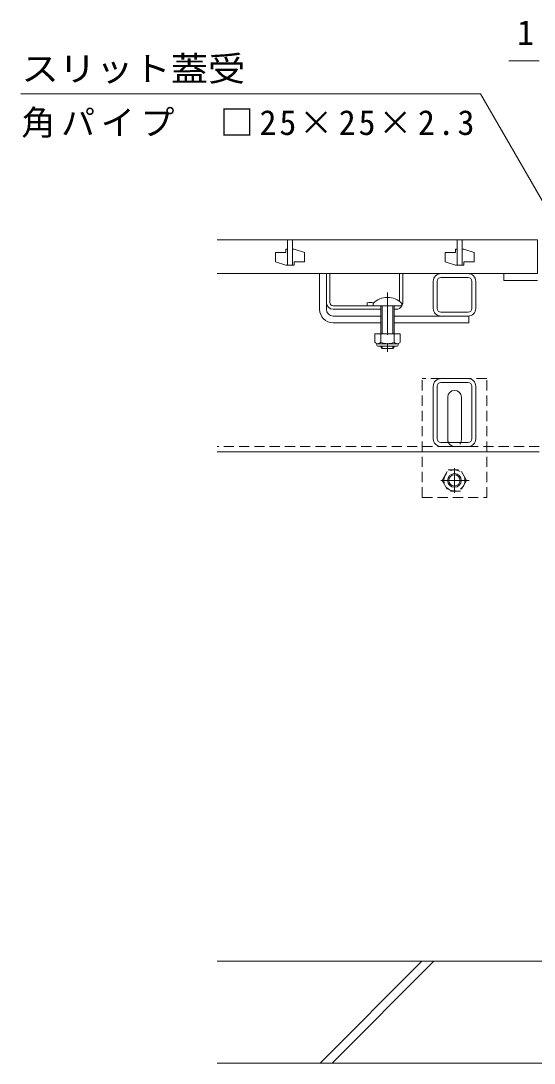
# Model space of a CAD drawing. Units: millimetres at full size, sheet at 1:5; details may follow other scales. Extents: x -1741 to 1924, y -1327 to 1336.
# Drawn here: x -1586 to -1283, y -1086 to -472 of the extents above; entities that cross this region are included whole.
import ezdxf
from ezdxf.enums import TextEntityAlignment as Align

# ---------------------------------------------------------------- set-up
doc = ezdxf.new("R2010")
doc.units = ezdxf.units.MM
doc.header["$LTSCALE"] = 5
doc.linetypes.add('CHAIN1', pattern=[8, 5, -1, 1, -1])
doc.linetypes.add('DASHED1', pattern=[1.8, 1.2, -0.6])
for name, color, linetype, lineweight in [('4-0_OUTLINE-0', 7, 'Continuous', 5), ('4-2_A_避難通路', 3, 'Continuous', 5), ('4-4_0108_天井情報・�', 7, 'Continuous', 5), ('4-5_0055_アルミ建具_', 7, 'Continuous', 5), ('4-F_10ﾎﾞﾙﾄ__1', 6, 'Continuous', 5)]:
    doc.layers.add(name, color=color, linetype=linetype, lineweight=lineweight)
doc.styles.add('ＭＳ ゴシック', font='')
doc.styles.get('ＭＳ ゴシック').set_extended_font_data('MS Gothic')

msp = doc.modelspace()

# ---------------------------------------------------------------- linework, layer by layer
at = {"layer": '4-0_OUTLINE-0'}
for p, q in [((-1409.714, -642.243), (-1409.714, -621.243)), ((-1405.714, -638.243), (-1405.714, -621.179)), ((-1403.714, -638.243), (-1403.714, -621.243)), ((-1362.714, -637.496), (-1362.714, -621.243)), ((-1360.714, -638.243), (-1360.714, -621.243)), ((-1342.714, -641.743), (-1342.714, -625.743)), ((-1340.414, -641.743), (-1340.414, -625.743)), ((-1338.214, -621.243), (-1322.214, -621.243)), ((-1338.214, -623.543), (-1322.214, -623.543)), ((-1320.014, -641.743), (-1320.014, -625.743)), ((-1317.714, -641.743), (-1317.714, -625.743)), ((-1405.714, -642.243), (-1405.714, -638.243)), ((-1381.714, -638.441), (-1381.714, -640.243)), ((-1401.714, -640.243), (-1378.214, -640.243)), ((-1373.714, -642.243), (-1401.714, -642.243)), ((-1364.714, -642.243), (-1365.714, -642.243)), ((-1322.214, -643.943), (-1338.214, -643.943)), ((-1401.714, -646.243), (-1373.714, -646.243)), ((-1401.714, -650.243), (-1373.714, -650.243)), ((-1321.714, -646.243), (-1365.714, -646.243)), ((-1365.714, -650.243), (-1321.714, -650.243)), ((-1321.714, -646.243), (-1321.714, -650.243)), ((-1342.714, -718.543), (-1342.714, -687.543)), ((-1340.414, -718.543), (-1340.414, -687.543)), ((-1338.214, -683.043), (-1322.214, -683.043)), ((-1338.214, -685.343), (-1322.214, -685.343)), ((-1320.014, -718.543), (-1320.014, -687.543)), ((-1317.714, -718.543), (-1317.714, -687.543)), ((-1334.19, -719.043), (-1334.19, -694.043)), ((-1326.19, -719.043), (-1326.19, -694.043)), ((-1322.214, -720.743), (-1338.214, -720.743)), ((-1322.214, -723.043), (-1338.214, -723.043)), ((-1280.214, -726.243), (-1470.214, -726.243))]:
    msp.add_line(p, q, dxfattribs=at)
at = {"layer": '4-0_OUTLINE-0', "linetype": 'CHAIN1'}
msp.add_line((-1369.714, -632.272), (-1369.714, -668.62), dxfattribs=at)
at = {"layer": '4-0_OUTLINE-0', "color": 6}
for p, q in [((-1373.714, -640.243), (-1373.714, -656.743)), ((-1372.914, -640.243), (-1372.914, -656.743)), ((-1366.514, -656.743), (-1366.514, -640.243)), ((-1365.714, -656.743), (-1365.714, -640.243)), ((-1361.214, -638.772), (-1361.214, -640.243)), ((-1373.713, -664.443), (-1373.713, -664.043)), ((-1372.913, -665.243), (-1373.713, -664.443)), ((-1372.913, -665.243), (-1372.913, -664.043)), ((-1366.513, -665.243), (-1372.913, -665.243)), ((-1366.513, -664.043), (-1366.513, -665.243)), ((-1366.513, -665.243), (-1365.713, -664.443)), ((-1365.713, -664.043), (-1365.713, -664.443))]:
    msp.add_line(p, q, dxfattribs=at)
at = {"layer": '4-0_OUTLINE-0', "color": 2}
for p, q in [((-1377.214, -656.743), (-1377.214, -661.543)), ((-1362.213, -656.743), (-1377.214, -656.743)), ((-1373.714, -656.743), (-1373.714, -661.543)), ((-1365.714, -656.743), (-1365.714, -661.543)), ((-1362.213, -656.743), (-1362.213, -661.543)), ((-1376.064, -663.293), (-1376.064, -662.452)), ((-1363.964, -662.543), (-1375.464, -662.543)), ((-1363.364, -663.293), (-1363.364, -662.452)), ((-1375.314, -664.043), (-1364.114, -664.043))]:
    msp.add_line(p, q, dxfattribs=at)
at = {"layer": '4-0_OUTLINE-0', "linetype": 'DASHED1'}
for p, q in [((-1311.19, -683.043), (-1349.19, -683.043)), ((-1349.19, -753.043), (-1349.19, -683.043)), ((-1311.19, -753.043), (-1311.19, -683.043)), ((-1280.214, -723.043), (-1470.214, -723.043)), ((-1349.19, -753.043), (-1311.19, -753.043))]:
    msp.add_line(p, q, dxfattribs=at)
at = {"layer": '4-0_OUTLINE-0', "color": 2, "linetype": 'CHAIN1'}
for p, q in [((-1330.258, -735.738), (-1330.258, -750.396)), ((-1321.582, -743.037), (-1338.186, -743.037))]:
    msp.add_line(p, q, dxfattribs=at)
at = {"layer": '4-0_OUTLINE-0', "color": 2, "linetype": 'DASHED1'}
for p, q in [((-1337.458, -743.037), (-1333.864, -736.811)), ((-1333.864, -736.811), (-1326.653, -736.811)), ((-1323.058, -743.037), (-1326.653, -736.811)), ((-1337.458, -743.037), (-1333.864, -749.263)), ((-1323.058, -743.037), (-1326.653, -749.263)), ((-1326.653, -749.263), (-1333.864, -749.263))]:
    msp.add_line(p, q, dxfattribs=at)
at = {"layer": '4-0_OUTLINE-0', "color": 6}
msp.add_lwpolyline([(-1378.214, -638.772), (-1378.214, -640.243), (-1361.214, -640.243)], dxfattribs=at)
at = {"layer": '4-0_OUTLINE-0', "color": 2, "linetype": 'DASHED1'}
msp.add_circle((-1330.258, -743.037), 6.226, dxfattribs=at)
at = {"layer": '4-0_OUTLINE-0', "color": 2}
for radius in [4, 3.323]:
    msp.add_circle((-1330.258, -743.037), radius, dxfattribs=at)
at = {"layer": '4-0_OUTLINE-0'}
for centre, radius, start, end in [((-1338.214, -625.743), 4.5, 90, 180), ((-1338.214, -625.743), 2.2, 90, 180), ((-1322.214, -625.743), 4.5, 0, 90), ((-1322.214, -625.743), 2.2, 0, 90), ((-1401.714, -638.243), 4, 180, 270), ((-1401.714, -638.243), 2, 180, 270), ((-1379.964, -646.043), 7.8, 74.9858, 102.96519), ((-1364.714, -638.243), 4, 331.04498, 0), ((-1401.714, -642.243), 8, 180, 270), ((-1401.714, -642.243), 4, 180, 270), ((-1364.714, -638.243), 4, 270, 330), ((-1338.214, -641.743), 4.5, 180, 270), ((-1338.214, -641.743), 2.2, 180, 270), ((-1322.214, -641.743), 4.5, 270, 0), ((-1322.214, -641.743), 2.2, 270, 0), ((-1338.214, -687.543), 4.5, 90, 180), ((-1338.214, -687.543), 2.2, 90, 180), ((-1322.214, -687.543), 4.5, 0, 90), ((-1322.214, -687.543), 2.2, 0, 90), ((-1330.19, -694.043), 4, 0, 180), ((-1338.214, -718.543), 4.5, 180, 270), ((-1338.214, -718.543), 2.2, 180, 270), ((-1330.19, -719.043), 4, 180, 191.53696), ((-1330.19, -719.043), 4, 348.46304, 0), ((-1322.214, -718.543), 2.2, 270, 0), ((-1322.214, -718.543), 4.5, 270, 0)]:
    msp.add_arc(centre, radius, start, end, dxfattribs=at)
at = {"layer": '4-0_OUTLINE-0', "color": 6}
msp.add_arc((-1369.714, -647.243), 12, 44.90053, 135.09947, dxfattribs=at)
at = {"layer": '4-0_OUTLINE-0', "color": 2}
for centre, radius, start, end in [((-1375.464, -660.511), 2.031, 210.51797, 329.48203), ((-1369.714, -654.042), 8.5, 241.92867, 298.07147), ((-1363.964, -660.511), 2.031, 210.51451, 329.48514), ((-1375.314, -663.293), 0.75, 180, 270), ((-1364.114, -663.293), 0.75, 270, 0)]:
    msp.add_arc(centre, radius, start, end, dxfattribs=at)
at = {"layer": '4-0_OUTLINE-0', "linetype": 'DASHED1'}
msp.add_arc((-1330.19, -719.043), 4, 191.53696, 348.46304, dxfattribs=at)
at = {"layer": '4-2_A_避難通路'}
for p, q in [((-1470.214, -601.243), (-1281.214, -601.243)), ((-1428.714, -601.243), (-1428.714, -616.243)), ((-1328.714, -601.243), (-1328.714, -616.243)), ((-1428.714, -616.243), (-1425.714, -616.243)), ((-1328.714, -616.243), (-1325.714, -616.243))]:
    msp.add_line(p, q, dxfattribs=at)
for points in [[(-1281.214, -601.243), (-1281.214, -621.243), (-1470.214, -621.243)], [(-1425.714, -601.243), (-1425.714, -616.243), (-1424.714, -616.243), (-1424.714, -614.243), (-1418.714, -614.243), (-1418.714, -608.743)], [(-1325.714, -601.243), (-1325.714, -616.243), (-1324.714, -616.243), (-1324.714, -614.243), (-1318.714, -614.243), (-1318.714, -608.743)], [(-1428.714, -606.743), (-1429.714, -606.743), (-1429.714, -608.743), (-1435.714, -608.743), (-1435.714, -614.243)], [(-1425.714, -606.743), (-1424.714, -606.743), (-1418.714, -608.743)], [(-1328.714, -606.743), (-1329.714, -606.743), (-1329.714, -608.743), (-1335.714, -608.743), (-1335.714, -614.243)], [(-1325.714, -606.743), (-1324.714, -606.743), (-1318.714, -608.743)], [(-1428.714, -616.243), (-1429.714, -616.243), (-1435.714, -614.243)], [(-1328.714, -616.243), (-1329.714, -616.243), (-1335.714, -614.243)], [(-1301.214, -621.243), (-1301.214, -625.243), (-1281.214, -625.243)]]:
    msp.add_lwpolyline(points, dxfattribs=at)
at = {"layer": '4-4_0108_天井情報・�'}
msp.add_line((-1298.116, -495.989), (-1280.214, -495.989), dxfattribs=at)
at = {"layer": '4-5_0055_アルミ建具_'}
for p, q in [((-1314.957, -515.262), (-1585.863, -515.262)), ((-1243.005, -639.886), (-1314.957, -515.262))]:
    msp.add_line(p, q, dxfattribs=at)
at = {"layer": '4-F_10ﾎﾞﾙﾄ__1'}
for p, q in [((-492.214, -1026.243), (-1470.214, -1026.243)), ((-1409.501, -1086.242), (-1349.501, -1026.243)), ((-1402.43, -1086.242), (-1342.43, -1026.243)), ((-1470.214, -1086.242), (-492.214, -1086.242))]:
    msp.add_line(p, q, dxfattribs=at)

# ---------------------------------------------------------------- texts
at = {"layer": '4-4_0108_天井情報・�', "color": 2, "style": 'ＭＳ ゴシック'}
msp.add_text('1', height=14.66, dxfattribs=at).set_placement((-1293.311, -490.989), align=Align.BOTTOM_LEFT)
at = {"layer": '4-5_0055_アルミ建具_', "color": 2, "style": 'ＭＳ ゴシック', "width": 1.1}
msp.add_text('スリット蓋受', height=14.66, dxfattribs=at).set_placement((-1585.501, -512.262), align=Align.BOTTOM_LEFT)
at = {"layer": '4-5_0055_アルミ建具_', "color": 2, "insert": (-1585.501, -541.27), "char_height": 14.66, "attachment_point": 7, "style": 'ＭＳ ゴシック'}
msp.add_mtext('\\T1.17;角パイプ\u3000□25×25×2.3', dxfattribs=at)

doc.saveas('drawing.dxf')
